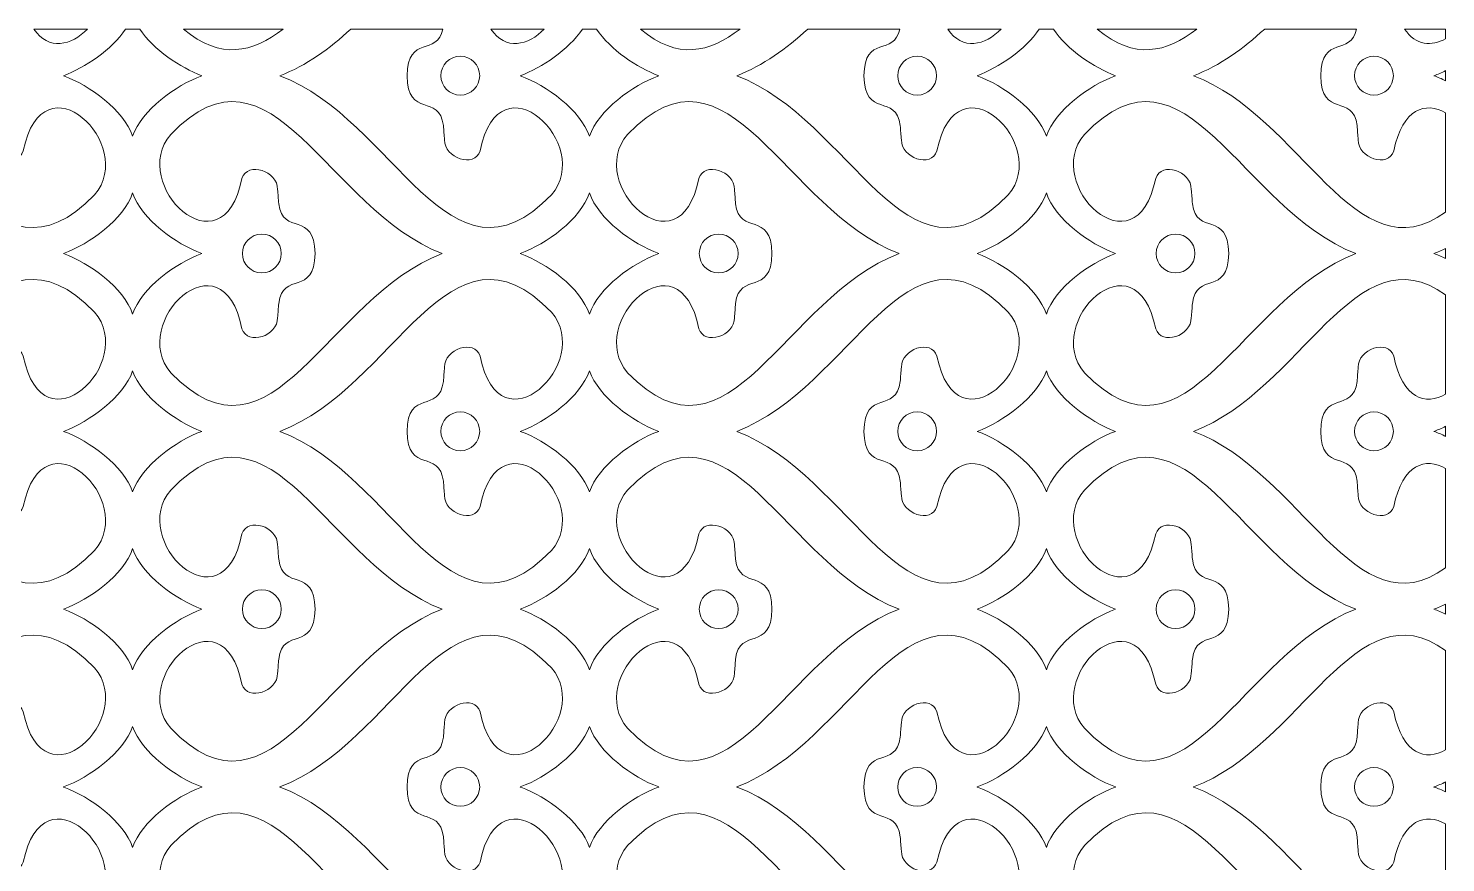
# Model space of a CAD drawing. Header units: millimetres. Extents: x -1200 to 1200, y -590 to 590.
# Drawn here: x 96 to 1200, y -59 to 590 of the extents above; entities that cross this region are included whole.
import ezdxf

# ---------------------------------------------------------------- set-up
doc = ezdxf.new("R2010")
doc.units = ezdxf.units.MM
doc.header["$MEASUREMENT"] = 0
doc.layers.add('Layer 1', color=7, linetype='Continuous')

msp = doc.modelspace()

# ---------------------------------------------------------------- linework, layer by layer
at = {"layer": 'Layer 1', "color": 250, "lineweight": 9}
for points, knots in [([(-63.3672, 553.6268), (-42.7265, 561.4145), (-24.6138, 574.8698), (-7.9879, 589.9734), (-7.9879, 589.9734), (63.5543, 589.9734), (63.5543, 589.9734), (59.1636, 568.3625), (36.0084, 586.0766), (35.719, 553.6268), (36.0188, 520.0309), (60.8516, 540.2421), (63.9539, 514.8335), (64.2457, 511.1199), (64.5457, 507.3991), (64.8457, 503.6928), (64.7195, 489.5335), (88.1393, 481.5634), (92.5753, 495.1291), (107.7623, 570.8047), (181.4396, 499.7693), (148.0424, 460.8963), (68.5635, 378.3729), (26.5389, 519.7124), (-63.3672, 553.6268)], [0, 0, 0, 0, 0.125, 0.125, 0.125, 0.25, 0.25, 0.25, 0.375, 0.375, 0.375, 0.5, 0.5, 0.5, 0.625, 0.625, 0.625, 0.75, 0.75, 0.75, 0.875, 0.875, 0.875, 1, 1, 1, 1]), ([(142.5094, 589.9734), (130.0922, 577.152), (112.2789, 572.8917), (100.9004, 589.9734), (100.9004, 589.9734), (142.5094, 589.9734), (142.5094, 589.9734)], [0, 0, 0, 0, 0.5, 0.5, 0.5, 1, 1, 1, 1]), ([(177.706, 506.4652), (170.6571, 527.0093), (144.2063, 546.0983), (123.8334, 553.6412), (140.5629, 559.8233), (161.3881, 573.7916), (172.2057, 589.9734), (172.2057, 589.9734), (183.2062, 589.9734), (183.2062, 589.9734), (194.0237, 573.7916), (214.8492, 559.8233), (231.5787, 553.6412), (211.2058, 546.0983), (184.7469, 527.0093), (177.706, 506.4652)], [0, 0, 0, 0, 0.2, 0.2, 0.2, 0.4, 0.4, 0.4, 0.6, 0.6, 0.6, 0.8, 0.8, 0.8, 1, 1, 1, 1]), ([(418.779, 415.2334), (328.8728, 381.319), (286.8403, 239.9721), (207.3694, 322.4812), (173.9722, 361.3686), (247.6495, 432.4113), (262.8287, 356.7357), (267.2726, 343.17), (290.6926, 351.1255), (290.566, 365.2993), (290.8661, 369.0056), (291.1582, 372.712), (291.4582, 376.4183), (294.5602, 401.8341), (319.393, 381.6303), (319.6928, 415.2334), (319.393, 448.8363), (294.5602, 428.6253), (291.4582, 454.0411), (291.1582, 457.7474), (290.8661, 461.461), (290.566, 465.1745), (290.6926, 479.3338), (267.2726, 487.2966), (262.8287, 473.7309), (247.6495, 398.0627), (173.9722, 469.098), (207.3694, 507.9854), (286.8403, 590.4945), (328.8728, 449.1549), (418.779, 415.2334)], [0, 0, 0, 0, 0.1, 0.1, 0.1, 0.2, 0.2, 0.2, 0.3, 0.3, 0.3, 0.4, 0.4, 0.4, 0.5, 0.5, 0.5, 0.6, 0.6, 0.6, 0.7, 0.7, 0.7, 0.8, 0.8, 0.8, 0.9, 0.9, 0.9, 1, 1, 1, 1]), ([(217.3183, 589.9734), (246.5538, 565.4763), (270.8478, 571.6462), (294.9668, 589.9734), (294.9668, 589.9734), (217.3183, 589.9734), (217.3183, 589.9734)], [0, 0, 0, 0, 0.5, 0.5, 0.5, 1, 1, 1, 1]), ([(292.3105, 553.6268), (312.9512, 561.4145), (331.0639, 574.8698), (347.6898, 589.9734), (347.6898, 589.9734), (419.2319, 589.9734), (419.2319, 589.9734), (414.8414, 568.3625), (391.6863, 586.0766), (391.3967, 553.6268), (391.6967, 520.0309), (416.5294, 540.2421), (419.6315, 514.8335), (419.9236, 511.1199), (420.2236, 507.3991), (420.5234, 503.6928), (420.3971, 489.5335), (443.8169, 481.5634), (448.2531, 495.1291), (463.44, 570.8047), (537.1173, 499.7693), (503.7201, 460.8963), (424.2413, 378.3729), (382.2166, 519.7124), (292.3105, 553.6268)], [0, 0, 0, 0, 0.125, 0.125, 0.125, 0.25, 0.25, 0.25, 0.375, 0.375, 0.375, 0.5, 0.5, 0.5, 0.625, 0.625, 0.625, 0.75, 0.75, 0.75, 0.875, 0.875, 0.875, 1, 1, 1, 1]), ([(498.1871, 589.9734), (485.77, 577.152), (467.9567, 572.8917), (456.5782, 589.9734), (456.5782, 589.9734), (498.1871, 589.9734), (498.1871, 589.9734)], [0, 0, 0, 0, 0.5, 0.5, 0.5, 1, 1, 1, 1]), ([(533.3837, 506.4652), (526.3349, 527.0093), (499.8839, 546.0983), (479.511, 553.6412), (496.2405, 559.8233), (517.0659, 573.7916), (527.8835, 589.9734), (527.8835, 589.9734), (538.884, 589.9734), (538.884, 589.9734), (549.7016, 573.7916), (570.5268, 559.8233), (587.2563, 553.6412), (566.8834, 546.0983), (540.4247, 527.0093), (533.3837, 506.4652)], [0, 0, 0, 0, 0.2, 0.2, 0.2, 0.4, 0.4, 0.4, 0.6, 0.6, 0.6, 0.8, 0.8, 0.8, 1, 1, 1, 1]), ([(774.4569, 415.2334), (684.5508, 381.319), (642.5182, 239.9721), (563.0473, 322.4812), (529.6501, 361.3686), (603.3273, 432.4113), (618.5064, 356.7357), (622.9503, 343.17), (646.3702, 351.1255), (646.244, 365.2993), (646.544, 369.0056), (646.8359, 372.712), (647.1358, 376.4183), (650.238, 401.8341), (675.0707, 381.6303), (675.3707, 415.2334), (675.0707, 448.8363), (650.238, 428.6253), (647.1358, 454.0411), (646.8359, 457.7474), (646.544, 461.461), (646.244, 465.1745), (646.3702, 479.3338), (622.9503, 487.2966), (618.5064, 473.7309), (603.3273, 398.0627), (529.6501, 469.098), (563.0473, 507.9854), (642.5182, 590.4945), (684.5508, 449.1549), (774.4569, 415.2334)], [0, 0, 0, 0, 0.1, 0.1, 0.1, 0.2, 0.2, 0.2, 0.3, 0.3, 0.3, 0.4, 0.4, 0.4, 0.5, 0.5, 0.5, 0.6, 0.6, 0.6, 0.7, 0.7, 0.7, 0.8, 0.8, 0.8, 0.9, 0.9, 0.9, 1, 1, 1, 1]), ([(572.9962, 589.9734), (602.2317, 565.4763), (626.5257, 571.6462), (650.6447, 589.9734), (650.6447, 589.9734), (572.9962, 589.9734), (572.9962, 589.9734)], [0, 0, 0, 0, 0.5, 0.5, 0.5, 1, 1, 1, 1]), ([(647.9884, 553.6268), (668.6291, 561.4145), (686.7418, 574.8698), (703.3677, 589.9734), (703.3677, 589.9734), (774.9098, 589.9734), (774.9098, 589.9734), (770.5192, 568.3625), (747.364, 586.0766), (747.0746, 553.6268), (747.3744, 520.0309), (772.2072, 540.2421), (775.3094, 514.8335), (775.6013, 511.1199), (775.9014, 507.3991), (776.2013, 503.6928), (776.0751, 489.5335), (799.4948, 481.5634), (803.9308, 495.1291), (819.1179, 570.8047), (892.7952, 499.7693), (859.3981, 460.8963), (779.919, 378.3729), (737.8945, 519.7124), (647.9884, 553.6268)], [0, 0, 0, 0, 0.125, 0.125, 0.125, 0.25, 0.25, 0.25, 0.375, 0.375, 0.375, 0.5, 0.5, 0.5, 0.625, 0.625, 0.625, 0.75, 0.75, 0.75, 0.875, 0.875, 0.875, 1, 1, 1, 1]), ([(853.865, 589.9734), (841.4478, 577.152), (823.6345, 572.8917), (812.2559, 589.9734), (812.2559, 589.9734), (853.865, 589.9734), (853.865, 589.9734)], [0, 0, 0, 0, 0.5, 0.5, 0.5, 1, 1, 1, 1]), ([(889.0616, 506.4652), (882.0127, 527.0093), (855.5619, 546.0983), (835.1889, 553.6412), (851.9185, 559.8233), (872.7437, 573.7916), (883.5613, 589.9734), (883.5613, 589.9734), (894.5618, 589.9734), (894.5618, 589.9734), (905.3793, 573.7916), (926.2047, 559.8233), (942.9342, 553.6412), (922.5613, 546.0983), (896.1024, 527.0093), (889.0616, 506.4652)], [0, 0, 0, 0, 0.2, 0.2, 0.2, 0.4, 0.4, 0.4, 0.6, 0.6, 0.6, 0.8, 0.8, 0.8, 1, 1, 1, 1]), ([(1130.1348, 415.2334), (1040.2285, 381.319), (998.1962, 239.9721), (918.725, 322.4812), (885.328, 361.3686), (959.0052, 432.4113), (974.1841, 356.7357), (978.6282, 343.17), (1002.0481, 351.1255), (1001.9218, 365.2993), (1002.2216, 369.0056), (1002.5137, 372.712), (1002.8138, 376.4183), (1005.9158, 401.8341), (1030.7486, 381.6303), (1031.0485, 415.2334), (1030.7486, 448.8363), (1005.9158, 428.6253), (1002.8138, 454.0411), (1002.5137, 457.7474), (1002.2216, 461.461), (1001.9218, 465.1745), (1002.0481, 479.3338), (978.6282, 487.2966), (974.1841, 473.7309), (959.0052, 398.0627), (885.328, 469.098), (918.725, 507.9854), (998.1962, 590.4945), (1040.2285, 449.1549), (1130.1348, 415.2334)], [0, 0, 0, 0, 0.1, 0.1, 0.1, 0.2, 0.2, 0.2, 0.3, 0.3, 0.3, 0.4, 0.4, 0.4, 0.5, 0.5, 0.5, 0.6, 0.6, 0.6, 0.7, 0.7, 0.7, 0.8, 0.8, 0.8, 0.9, 0.9, 0.9, 1, 1, 1, 1]), ([(928.6739, 589.9734), (957.9095, 565.4763), (982.2036, 571.6462), (1006.3226, 589.9734), (1006.3226, 589.9734), (928.6739, 589.9734), (928.6739, 589.9734)], [0, 0, 0, 0, 0.5, 0.5, 0.5, 1, 1, 1, 1]), ([(1003.6661, 553.6268), (1024.3069, 561.4145), (1042.4195, 574.8698), (1059.0455, 589.9734), (1059.0455, 589.9734), (1130.5875, 589.9734), (1130.5875, 589.9734), (1126.1971, 568.3625), (1103.0419, 586.0766), (1102.7522, 553.6268), (1103.0523, 520.0309), (1127.8851, 540.2421), (1130.9871, 514.8335), (1131.2793, 511.1199), (1131.5792, 507.3991), (1131.8791, 503.6928), (1131.7528, 489.5335), (1155.1726, 481.5634), (1159.6088, 495.1291), (1166.3539, 528.74), (1184.6345, 533.398), (1199.95, 524.799), (1199.95, 524.799), (1199.95, 447.5128), (1199.95, 447.5128), (1129.9019, 396.4135), (1087.6956, 521.9292), (1003.6661, 553.6268)], [0, 0, 0, 0, 0.111111111, 0.111111111, 0.111111111, 0.222222222, 0.222222222, 0.222222222, 0.333333333, 0.333333333, 0.333333333, 0.444444444, 0.444444444, 0.444444444, 0.555555556, 0.555555556, 0.555555556, 0.666666667, 0.666666667, 0.666666667, 0.777777778, 0.777777778, 0.777777778, 0.888888889, 0.888888889, 0.888888889, 1, 1, 1, 1]), ([(1199.95, 582.4665), (1189.033, 576.3358), (1176.613, 576.9438), (1167.9338, 589.9734), (1167.9338, 589.9734), (1199.95, 589.9734), (1199.95, 589.9734), (1199.95, 589.9734), (1199.95, 582.4665), (1199.95, 582.4665)], [0, 0, 0, 0, 0.333333333, 0.333333333, 0.333333333, 0.666666667, 0.666666667, 0.666666667, 1, 1, 1, 1]), ([(447.8978, 553.6268), (447.8978, 561.9804), (441.1095, 568.7706), (432.782, 568.7706), (424.4544, 568.7706), (417.6582, 561.9804), (417.6582, 553.6268), (417.6582, 545.2875), (424.4544, 538.4902), (432.782, 538.4902), (441.1095, 538.4902), (447.8978, 545.2875), (447.8978, 553.6268)], [0, 0, 0, 0, 0.25, 0.25, 0.25, 0.5, 0.5, 0.5, 0.75, 0.75, 0.75, 1, 1, 1, 1]), ([(803.5758, 553.6268), (803.5758, 561.9804), (796.7873, 568.7706), (788.4597, 568.7706), (780.1323, 568.7706), (773.336, 561.9804), (773.336, 553.6268), (773.336, 545.2875), (780.1323, 538.4902), (788.4597, 538.4902), (796.7873, 538.4902), (803.5758, 545.2875), (803.5758, 553.6268)], [0, 0, 0, 0, 0.25, 0.25, 0.25, 0.5, 0.5, 0.5, 0.75, 0.75, 0.75, 1, 1, 1, 1]), ([(1159.2536, 553.6268), (1159.2536, 561.9804), (1152.4653, 568.7706), (1144.1375, 568.7706), (1135.81, 568.7706), (1129.0137, 561.9804), (1129.0137, 553.6268), (1129.0137, 545.2875), (1135.81, 538.4902), (1144.1375, 538.4902), (1152.4653, 538.4902), (1159.2536, 545.2875), (1159.2536, 553.6268)], [0, 0, 0, 0, 0.25, 0.25, 0.25, 0.5, 0.5, 0.5, 0.75, 0.75, 0.75, 1, 1, 1, 1]), ([(1199.95, 549.7049), (1196.8474, 551.2353), (1193.7944, 552.5578), (1190.8667, 553.6412), (1193.7944, 554.7232), (1196.8474, 556.0441), (1199.95, 557.5728), (1199.95, 557.5728), (1199.95, 549.7049), (1199.95, 549.7049)], [0, 0, 0, 0, 0.333333333, 0.333333333, 0.333333333, 0.666666667, 0.666666667, 0.666666667, 1, 1, 1, 1]), ([(177.706, 368.0718), (170.6571, 388.6159), (144.2063, 407.7049), (123.8334, 415.2334), (144.2063, 422.7691), (170.6571, 441.8436), (177.706, 462.3948), (184.7547, 441.8436), (211.2058, 422.7691), (231.5787, 415.2334), (211.2058, 407.7049), (184.7469, 388.6159), (177.706, 368.0718)], [0, 0, 0, 0, 0.25, 0.25, 0.25, 0.5, 0.5, 0.5, 0.75, 0.75, 0.75, 1, 1, 1, 1]), ([(533.3837, 368.0718), (526.3349, 388.6159), (499.8839, 407.7049), (479.511, 415.2334), (499.8839, 422.7691), (526.3349, 441.8436), (533.3837, 462.3948), (540.4326, 441.8436), (566.8834, 422.7691), (587.2563, 415.2334), (566.8834, 407.7049), (540.4247, 388.6159), (533.3837, 368.0718)], [0, 0, 0, 0, 0.25, 0.25, 0.25, 0.5, 0.5, 0.5, 0.75, 0.75, 0.75, 1, 1, 1, 1]), ([(889.0616, 368.0718), (882.0127, 388.6159), (855.5619, 407.7049), (835.1889, 415.2334), (855.5619, 422.7691), (882.0127, 441.8436), (889.0616, 462.3948), (896.1103, 441.8436), (922.5613, 422.7691), (942.9342, 415.2334), (922.5613, 407.7049), (896.1024, 388.6159), (889.0616, 368.0718)], [0, 0, 0, 0, 0.25, 0.25, 0.25, 0.5, 0.5, 0.5, 0.75, 0.75, 0.75, 1, 1, 1, 1]), ([(-63.3672, 276.8326), (26.5389, 242.9184), (68.5635, 101.5715), (148.0424, 184.0806), (181.4396, 222.968), (107.7623, 294.0105), (92.5753, 218.3351), (88.1393, 204.7694), (64.7195, 212.7321), (64.8457, 226.8987), (64.5457, 230.605), (64.2457, 234.3186), (63.9539, 238.0249), (60.8516, 263.4407), (36.0188, 243.2297), (35.719, 276.8326), (36.0188, 310.4284), (60.8516, 290.2319), (63.9539, 315.6477), (64.2457, 319.354), (64.5457, 323.0603), (64.8457, 326.7667), (64.7195, 340.9404), (88.1393, 348.896), (92.5753, 335.3303), (107.7623, 259.6547), (181.4396, 330.6974), (148.0424, 369.5775), (68.5635, 452.0939), (26.5389, 310.7469), (-63.3672, 276.8326)], [0, 0, 0, 0, 0.1, 0.1, 0.1, 0.2, 0.2, 0.2, 0.3, 0.3, 0.3, 0.4, 0.4, 0.4, 0.5, 0.5, 0.5, 0.6, 0.6, 0.6, 0.7, 0.7, 0.7, 0.8, 0.8, 0.8, 0.9, 0.9, 0.9, 1, 1, 1, 1]), ([(292.3105, 276.8326), (382.2166, 242.9184), (424.2413, 101.5715), (503.7201, 184.0806), (537.1173, 222.968), (463.44, 294.0105), (448.2531, 218.3351), (443.8169, 204.7694), (420.3971, 212.7321), (420.5234, 226.8987), (420.2236, 230.605), (419.9236, 234.3186), (419.6315, 238.0249), (416.5294, 263.4407), (391.6967, 243.2297), (391.3967, 276.8326), (391.6967, 310.4284), (416.5294, 290.2319), (419.6315, 315.6477), (419.9236, 319.354), (420.2236, 323.0603), (420.5234, 326.7667), (420.3971, 340.9404), (443.8169, 348.896), (448.2531, 335.3303), (463.44, 259.6547), (537.1173, 330.6974), (503.7201, 369.5775), (424.2413, 452.0939), (382.2166, 310.7469), (292.3105, 276.8326)], [0, 0, 0, 0, 0.1, 0.1, 0.1, 0.2, 0.2, 0.2, 0.3, 0.3, 0.3, 0.4, 0.4, 0.4, 0.5, 0.5, 0.5, 0.6, 0.6, 0.6, 0.7, 0.7, 0.7, 0.8, 0.8, 0.8, 0.9, 0.9, 0.9, 1, 1, 1, 1]), ([(647.9884, 276.8326), (737.8945, 242.9184), (779.919, 101.5715), (859.3981, 184.0806), (892.7952, 222.968), (819.1179, 294.0105), (803.9308, 218.3351), (799.4948, 204.7694), (776.0751, 212.7321), (776.2013, 226.8987), (775.9014, 230.605), (775.6013, 234.3186), (775.3094, 238.0249), (772.2072, 263.4407), (747.3744, 243.2297), (747.0746, 276.8326), (747.3744, 310.4284), (772.2072, 290.2319), (775.3094, 315.6477), (775.6013, 319.354), (775.9014, 323.0603), (776.2013, 326.7667), (776.0751, 340.9404), (799.4948, 348.896), (803.9308, 335.3303), (819.1179, 259.6547), (892.7952, 330.6974), (859.3981, 369.5775), (779.919, 452.0939), (737.8945, 310.7469), (647.9884, 276.8326)], [0, 0, 0, 0, 0.1, 0.1, 0.1, 0.2, 0.2, 0.2, 0.3, 0.3, 0.3, 0.4, 0.4, 0.4, 0.5, 0.5, 0.5, 0.6, 0.6, 0.6, 0.7, 0.7, 0.7, 0.8, 0.8, 0.8, 0.9, 0.9, 0.9, 1, 1, 1, 1]), ([(263.1917, 415.2334), (263.1917, 406.8941), (269.9801, 400.0968), (278.3076, 400.0968), (286.6352, 400.0968), (293.4234, 406.8941), (293.4234, 415.2334), (293.4234, 423.5726), (286.6352, 430.3772), (278.3076, 430.3772), (269.9801, 430.3772), (263.1917, 423.5726), (263.1917, 415.2334)], [0, 0, 0, 0, 0.25, 0.25, 0.25, 0.5, 0.5, 0.5, 0.75, 0.75, 0.75, 1, 1, 1, 1]), ([(618.8696, 415.2334), (618.8696, 406.8941), (625.6578, 400.0968), (633.9854, 400.0968), (642.3129, 400.0968), (649.1014, 406.8941), (649.1014, 415.2334), (649.1014, 423.5726), (642.3129, 430.3772), (633.9854, 430.3772), (625.6578, 430.3772), (618.8696, 423.5726), (618.8696, 415.2334)], [0, 0, 0, 0, 0.25, 0.25, 0.25, 0.5, 0.5, 0.5, 0.75, 0.75, 0.75, 1, 1, 1, 1]), ([(974.5473, 415.2334), (974.5473, 406.8941), (981.3357, 400.0968), (989.6633, 400.0968), (997.9909, 400.0968), (1004.7871, 406.8941), (1004.7871, 415.2334), (1004.7871, 423.5726), (997.9909, 430.3772), (989.6633, 430.3772), (981.3357, 430.3772), (974.5473, 423.5726), (974.5473, 415.2334)], [0, 0, 0, 0, 0.25, 0.25, 0.25, 0.5, 0.5, 0.5, 0.75, 0.75, 0.75, 1, 1, 1, 1]), ([(1003.6661, 276.8326), (1087.6956, 245.1352), (1129.9019, 119.613), (1199.95, 170.6998), (1199.95, 170.6998), (1199.95, 248.0007), (1199.95, 248.0007), (1184.6345, 256.6025), (1166.3539, 251.9459), (1159.6088, 218.3351), (1155.1726, 204.7694), (1131.7528, 212.7321), (1131.8791, 226.8987), (1131.5792, 230.605), (1131.2793, 234.3186), (1130.9871, 238.0249), (1127.8851, 263.4407), (1103.0523, 243.2297), (1102.7522, 276.8326), (1103.0523, 310.4284), (1127.8851, 290.2319), (1130.9871, 315.6477), (1131.2793, 319.354), (1131.5792, 323.0603), (1131.8791, 326.7667), (1131.7528, 340.9404), (1155.1726, 348.896), (1159.6088, 335.3303), (1166.3539, 301.7194), (1184.6345, 297.0628), (1199.95, 305.664), (1199.95, 305.664), (1199.95, 382.9597), (1199.95, 382.9597), (1129.9019, 434.0525), (1087.6956, 308.5301), (1003.6661, 276.8326)], [0, 0, 0, 0, 0.083333333, 0.083333333, 0.083333333, 0.166666667, 0.166666667, 0.166666667, 0.25, 0.25, 0.25, 0.333333333, 0.333333333, 0.333333333, 0.416666667, 0.416666667, 0.416666667, 0.5, 0.5, 0.5, 0.583333333, 0.583333333, 0.583333333, 0.666666667, 0.666666667, 0.666666667, 0.75, 0.75, 0.75, 0.833333333, 0.833333333, 0.833333333, 0.916666667, 0.916666667, 0.916666667, 1, 1, 1, 1]), ([(1199.95, 411.3011), (1196.8474, 412.8302), (1193.7944, 414.1514), (1190.8667, 415.2334), (1193.7944, 416.3154), (1196.8474, 417.6366), (1199.95, 419.1656), (1199.95, 419.1656), (1199.95, 411.3011), (1199.95, 411.3011)], [0, 0, 0, 0, 0.333333333, 0.333333333, 0.333333333, 0.666666667, 0.666666667, 0.666666667, 1, 1, 1, 1]), ([(177.706, 229.664), (170.6571, 250.2152), (144.2063, 269.3041), (123.8334, 276.8326), (144.2063, 284.3611), (170.6571, 303.4501), (177.706, 323.9941), (184.7547, 303.4501), (211.2058, 284.3611), (231.5787, 276.8326), (211.2058, 269.3041), (184.7469, 250.2152), (177.706, 229.664)], [0, 0, 0, 0, 0.25, 0.25, 0.25, 0.5, 0.5, 0.5, 0.75, 0.75, 0.75, 1, 1, 1, 1]), ([(533.3837, 229.664), (526.3349, 250.2152), (499.8839, 269.3041), (479.511, 276.8326), (499.8839, 284.3611), (526.3349, 303.4501), (533.3837, 323.9941), (540.4326, 303.4501), (566.8834, 284.3611), (587.2563, 276.8326), (566.8834, 269.3041), (540.4247, 250.2152), (533.3837, 229.664)], [0, 0, 0, 0, 0.25, 0.25, 0.25, 0.5, 0.5, 0.5, 0.75, 0.75, 0.75, 1, 1, 1, 1]), ([(889.0616, 229.664), (882.0127, 250.2152), (855.5619, 269.3041), (835.1889, 276.8326), (855.5619, 284.3611), (882.0127, 303.4501), (889.0616, 323.9941), (896.1103, 303.4501), (922.5613, 284.3611), (942.9342, 276.8326), (922.5613, 269.3041), (896.1024, 250.2152), (889.0616, 229.664)], [0, 0, 0, 0, 0.25, 0.25, 0.25, 0.5, 0.5, 0.5, 0.75, 0.75, 0.75, 1, 1, 1, 1]), ([(418.779, 138.4392), (328.8728, 172.3535), (286.8403, 313.6931), (207.3694, 231.1697), (173.9722, 192.2966), (247.6495, 121.2613), (262.8287, 196.9369), (267.2726, 210.5026), (290.6926, 202.5397), (290.566, 188.3732), (290.8661, 184.6668), (291.1582, 180.9533), (291.4582, 177.2325), (294.5602, 151.8239), (319.393, 172.035), (319.6928, 138.4392), (319.393, 104.8362), (294.5602, 125.0401), (291.4582, 99.6241), (291.1582, 95.9179), (290.8661, 92.2116), (290.566, 88.498), (290.6926, 74.3315), (267.2726, 66.3614), (262.8287, 79.9343), (247.6495, 155.6027), (173.9722, 84.5672), (207.3694, 45.6871), (286.8403, -36.8293), (328.8728, 104.5249), (418.779, 138.4392)], [0, 0, 0, 0, 0.1, 0.1, 0.1, 0.2, 0.2, 0.2, 0.3, 0.3, 0.3, 0.4, 0.4, 0.4, 0.5, 0.5, 0.5, 0.6, 0.6, 0.6, 0.7, 0.7, 0.7, 0.8, 0.8, 0.8, 0.9, 0.9, 0.9, 1, 1, 1, 1]), ([(774.4569, 138.4392), (684.5508, 172.3535), (642.5182, 313.6931), (563.0473, 231.1697), (529.6501, 192.2966), (603.3273, 121.2613), (618.5064, 196.9369), (622.9503, 210.5026), (646.3702, 202.5397), (646.244, 188.3732), (646.544, 184.6668), (646.8359, 180.9533), (647.1358, 177.2325), (650.238, 151.8239), (675.0707, 172.035), (675.3707, 138.4392), (675.0707, 104.8362), (650.238, 125.0401), (647.1358, 99.6241), (646.8359, 95.9179), (646.544, 92.2116), (646.244, 88.498), (646.3702, 74.3315), (622.9503, 66.3614), (618.5064, 79.9343), (603.3273, 155.6027), (529.6501, 84.5672), (563.0473, 45.6871), (642.5182, -36.8293), (684.5508, 104.5249), (774.4569, 138.4392)], [0, 0, 0, 0, 0.1, 0.1, 0.1, 0.2, 0.2, 0.2, 0.3, 0.3, 0.3, 0.4, 0.4, 0.4, 0.5, 0.5, 0.5, 0.6, 0.6, 0.6, 0.7, 0.7, 0.7, 0.8, 0.8, 0.8, 0.9, 0.9, 0.9, 1, 1, 1, 1]), ([(1130.1348, 138.4392), (1040.2285, 172.3535), (998.1962, 313.6931), (918.725, 231.1697), (885.328, 192.2966), (959.0052, 121.2613), (974.1841, 196.9369), (978.6282, 210.5026), (1002.0481, 202.5397), (1001.9218, 188.3732), (1002.2216, 184.6668), (1002.5137, 180.9533), (1002.8138, 177.2325), (1005.9158, 151.8239), (1030.7486, 172.035), (1031.0485, 138.4392), (1030.7486, 104.8362), (1005.9158, 125.0401), (1002.8138, 99.6241), (1002.5137, 95.9179), (1002.2216, 92.2116), (1001.9218, 88.498), (1002.0481, 74.3315), (978.6282, 66.3614), (974.1841, 79.9343), (959.0052, 155.6027), (885.328, 84.5672), (918.725, 45.6871), (998.1962, -36.8293), (1040.2285, 104.5249), (1130.1348, 138.4392)], [0, 0, 0, 0, 0.1, 0.1, 0.1, 0.2, 0.2, 0.2, 0.3, 0.3, 0.3, 0.4, 0.4, 0.4, 0.5, 0.5, 0.5, 0.6, 0.6, 0.6, 0.7, 0.7, 0.7, 0.8, 0.8, 0.8, 0.9, 0.9, 0.9, 1, 1, 1, 1]), ([(447.8978, 276.8326), (447.8978, 268.4934), (441.1095, 261.6889), (432.782, 261.6889), (424.4544, 261.6889), (417.6582, 268.4934), (417.6582, 276.8326), (417.6582, 285.1718), (424.4544, 291.9692), (432.782, 291.9692), (441.1095, 291.9692), (447.8978, 285.1718), (447.8978, 276.8326)], [0, 0, 0, 0, 0.25, 0.25, 0.25, 0.5, 0.5, 0.5, 0.75, 0.75, 0.75, 1, 1, 1, 1]), ([(803.5758, 276.8326), (803.5758, 268.4934), (796.7873, 261.6889), (788.4597, 261.6889), (780.1323, 261.6889), (773.336, 268.4934), (773.336, 276.8326), (773.336, 285.1718), (780.1323, 291.9692), (788.4597, 291.9692), (796.7873, 291.9692), (803.5758, 285.1718), (803.5758, 276.8326)], [0, 0, 0, 0, 0.25, 0.25, 0.25, 0.5, 0.5, 0.5, 0.75, 0.75, 0.75, 1, 1, 1, 1]), ([(1159.2536, 276.8326), (1159.2536, 268.4934), (1152.4653, 261.6889), (1144.1375, 261.6889), (1135.81, 261.6889), (1129.0137, 268.4934), (1129.0137, 276.8326), (1129.0137, 285.1718), (1135.81, 291.9692), (1144.1375, 291.9692), (1152.4653, 291.9692), (1159.2536, 285.1718), (1159.2536, 276.8326)], [0, 0, 0, 0, 0.25, 0.25, 0.25, 0.5, 0.5, 0.5, 0.75, 0.75, 0.75, 1, 1, 1, 1]), ([(1199.95, 272.9004), (1196.8474, 274.4294), (1193.7944, 275.7506), (1190.8667, 276.8326), (1193.7944, 277.9146), (1196.8474, 279.2358), (1199.95, 280.7648), (1199.95, 280.7648), (1199.95, 272.9004), (1199.95, 272.9004)], [0, 0, 0, 0, 0.333333333, 0.333333333, 0.333333333, 0.666666667, 0.666666667, 0.666666667, 1, 1, 1, 1]), ([(177.706, 91.2705), (170.6571, 111.8145), (144.2063, 130.8891), (123.8334, 138.4392), (144.2063, 145.9677), (170.6571, 165.0494), (177.706, 185.6007), (184.7547, 165.0494), (211.2058, 145.9677), (231.5787, 138.4392), (211.2058, 130.8891), (184.7469, 111.8145), (177.706, 91.2705)], [0, 0, 0, 0, 0.25, 0.25, 0.25, 0.5, 0.5, 0.5, 0.75, 0.75, 0.75, 1, 1, 1, 1]), ([(533.3837, 91.2705), (526.3349, 111.8145), (499.8839, 130.8891), (479.511, 138.4392), (499.8839, 145.9677), (526.3349, 165.0494), (533.3837, 185.6007), (540.4326, 165.0494), (566.8834, 145.9677), (587.2563, 138.4392), (566.8834, 130.8891), (540.4247, 111.8145), (533.3837, 91.2705)], [0, 0, 0, 0, 0.25, 0.25, 0.25, 0.5, 0.5, 0.5, 0.75, 0.75, 0.75, 1, 1, 1, 1]), ([(889.0616, 91.2705), (882.0127, 111.8145), (855.5619, 130.8891), (835.1889, 138.4392), (855.5619, 145.9677), (882.0127, 165.0494), (889.0616, 185.6007), (896.1103, 165.0494), (922.5613, 145.9677), (942.9342, 138.4392), (922.5613, 130.8891), (896.1024, 111.8145), (889.0616, 91.2705)], [0, 0, 0, 0, 0.25, 0.25, 0.25, 0.5, 0.5, 0.5, 0.75, 0.75, 0.75, 1, 1, 1, 1]), ([(-63.3672, 0.0314), (26.5389, 33.9528), (68.5635, 175.2853), (148.0424, 92.7762), (181.4396, 53.9032), (107.7623, -17.1393), (92.5753, 58.5361), (88.1393, 72.1018), (64.7195, 64.1391), (64.8457, 49.9725), (64.5457, 46.259), (64.2457, 42.5526), (63.9539, 38.8391), (60.8516, 13.4305), (36.0188, 33.6343), (35.719, 0.0314), (35.719, 0.0168), (35.719, -0.0121), (35.719, -0.0266), (36.082, -33.4342), (60.8594, -13.3244), (63.9539, -38.7041), (64.2457, -42.4176), (64.5457, -46.124), (64.8457, -49.8303), (64.7195, -64.004), (88.1393, -71.9596), (92.5753, -58.3939), (107.7623, 17.2816), (181.4396, -53.7682), (148.0424, -92.6411), (68.6662, -175.0489), (26.6415, -34.1581), (-63.0436, -0.0266), (-63.0436, -0.0266), (-63.2173, -0.0266), (-63.2173, -0.0266), (-63.2725, -0.0121), (-63.3199, 0.0168), (-63.3672, 0.0314)], [0, 0, 0, 0, 0.076923077, 0.076923077, 0.076923077, 0.153846154, 0.153846154, 0.153846154, 0.230769231, 0.230769231, 0.230769231, 0.307692308, 0.307692308, 0.307692308, 0.384615385, 0.384615385, 0.384615385, 0.461538462, 0.461538462, 0.461538462, 0.538461538, 0.538461538, 0.538461538, 0.615384615, 0.615384615, 0.615384615, 0.692307692, 0.692307692, 0.692307692, 0.769230769, 0.769230769, 0.769230769, 0.846153846, 0.846153846, 0.846153846, 0.923076923, 0.923076923, 0.923076923, 1, 1, 1, 1]), ([(292.3105, 0.0314), (382.2166, 33.9528), (424.2413, 175.2853), (503.7201, 92.7762), (537.1173, 53.9032), (463.44, -17.1393), (448.2531, 58.5361), (443.8169, 72.1018), (420.3971, 64.1391), (420.5234, 49.9725), (420.2236, 46.259), (419.9236, 42.5526), (419.6315, 38.8391), (416.5294, 13.4305), (391.6967, 33.6343), (391.3967, 0.0314), (391.3967, 0.0168), (391.3967, -0.0121), (391.3967, -0.0266), (391.7599, -33.4342), (416.5373, -13.3244), (419.6315, -38.7041), (419.9236, -42.4176), (420.2236, -46.124), (420.5234, -49.8303), (420.3971, -64.004), (443.8169, -71.9596), (448.2531, -58.3939), (463.44, 17.2816), (537.1173, -53.7682), (503.7201, -92.6411), (424.3439, -175.0489), (382.3193, -34.1581), (292.6342, -0.0266), (292.6342, -0.0266), (292.4606, -0.0266), (292.4606, -0.0266), (292.4053, -0.0121), (292.358, 0.0168), (292.3105, 0.0314)], [0, 0, 0, 0, 0.076923077, 0.076923077, 0.076923077, 0.153846154, 0.153846154, 0.153846154, 0.230769231, 0.230769231, 0.230769231, 0.307692308, 0.307692308, 0.307692308, 0.384615385, 0.384615385, 0.384615385, 0.461538462, 0.461538462, 0.461538462, 0.538461538, 0.538461538, 0.538461538, 0.615384615, 0.615384615, 0.615384615, 0.692307692, 0.692307692, 0.692307692, 0.769230769, 0.769230769, 0.769230769, 0.846153846, 0.846153846, 0.846153846, 0.923076923, 0.923076923, 0.923076923, 1, 1, 1, 1]), ([(647.9884, 0.0314), (737.8945, 33.9528), (779.919, 175.2853), (859.3981, 92.7762), (892.7952, 53.9032), (819.1179, -17.1393), (803.9308, 58.5361), (799.4948, 72.1018), (776.0751, 64.1391), (776.2013, 49.9725), (775.9014, 46.259), (775.6013, 42.5526), (775.3094, 38.8391), (772.2072, 13.4305), (747.3744, 33.6343), (747.0746, 0.0314), (747.0746, 0.0168), (747.0746, -0.0121), (747.0746, -0.0266), (747.4376, -33.4342), (772.2152, -13.3244), (775.3094, -38.7041), (775.6013, -42.4176), (775.9014, -46.124), (776.2013, -49.8303), (776.0751, -64.004), (799.4948, -71.9596), (803.9308, -58.3939), (819.1179, 17.2816), (892.7952, -53.7682), (859.3981, -92.6411), (780.0217, -175.0489), (737.9971, -34.1581), (648.3121, -0.0266), (648.3121, -0.0266), (648.1383, -0.0266), (648.1383, -0.0266), (648.0831, -0.0121), (648.0357, 0.0168), (647.9884, 0.0314)], [0, 0, 0, 0, 0.076923077, 0.076923077, 0.076923077, 0.153846154, 0.153846154, 0.153846154, 0.230769231, 0.230769231, 0.230769231, 0.307692308, 0.307692308, 0.307692308, 0.384615385, 0.384615385, 0.384615385, 0.461538462, 0.461538462, 0.461538462, 0.538461538, 0.538461538, 0.538461538, 0.615384615, 0.615384615, 0.615384615, 0.692307692, 0.692307692, 0.692307692, 0.769230769, 0.769230769, 0.769230769, 0.846153846, 0.846153846, 0.846153846, 0.923076923, 0.923076923, 0.923076923, 1, 1, 1, 1]), ([(1003.6661, 0.0314), (1087.6956, 31.7355), (1129.9019, 157.2456), (1199.95, 106.1572), (1199.95, 106.1572), (1199.95, 28.8693), (1199.95, 28.8693), (1184.6345, 20.2687), (1166.3539, 24.9253), (1159.6088, 58.5361), (1155.1726, 72.1018), (1131.7528, 64.1391), (1131.8791, 49.9725), (1131.5792, 46.259), (1131.2793, 42.5526), (1130.9871, 38.8391), (1127.8851, 13.4305), (1103.0523, 33.6343), (1102.7522, 0.0314), (1102.7522, 0.0168), (1102.7522, -0.0121), (1102.7522, -0.0266), (1103.1155, -33.4342), (1127.893, -13.3244), (1130.9871, -38.7041), (1131.2793, -42.4176), (1131.5792, -46.124), (1131.8791, -49.8303), (1131.7528, -64.004), (1155.1726, -71.9596), (1159.6088, -58.3939), (1166.3539, -24.783), (1184.6345, -20.1279), (1199.95, -28.73), (1199.95, -28.73), (1199.95, -106.0223), (1199.95, -106.0223), (1129.9978, -157.0411), (1087.8051, -31.9242), (1003.9897, -0.0266), (1003.9897, -0.0266), (1003.8162, -0.0266), (1003.8162, -0.0266), (1003.7608, -0.0121), (1003.7135, 0.0168), (1003.6661, 0.0314)], [0, 0, 0, 0, 0.066666667, 0.066666667, 0.066666667, 0.133333333, 0.133333333, 0.133333333, 0.2, 0.2, 0.2, 0.266666667, 0.266666667, 0.266666667, 0.333333333, 0.333333333, 0.333333333, 0.4, 0.4, 0.4, 0.466666667, 0.466666667, 0.466666667, 0.533333333, 0.533333333, 0.533333333, 0.6, 0.6, 0.6, 0.666666667, 0.666666667, 0.666666667, 0.733333333, 0.733333333, 0.733333333, 0.8, 0.8, 0.8, 0.866666667, 0.866666667, 0.866666667, 0.933333333, 0.933333333, 0.933333333, 1, 1, 1, 1]), ([(263.1917, 138.4392), (263.1917, 146.7784), (269.9801, 153.5758), (278.3076, 153.5758), (286.6352, 153.5758), (293.4234, 146.7784), (293.4234, 138.4392), (293.4234, 130.0928), (286.6352, 123.2954), (278.3076, 123.2954), (269.9801, 123.2954), (263.1917, 130.0928), (263.1917, 138.4392)], [0, 0, 0, 0, 0.25, 0.25, 0.25, 0.5, 0.5, 0.5, 0.75, 0.75, 0.75, 1, 1, 1, 1]), ([(618.8696, 138.4392), (618.8696, 146.7784), (625.6578, 153.5758), (633.9854, 153.5758), (642.3129, 153.5758), (649.1014, 146.7784), (649.1014, 138.4392), (649.1014, 130.0928), (642.3129, 123.2954), (633.9854, 123.2954), (625.6578, 123.2954), (618.8696, 130.0928), (618.8696, 138.4392)], [0, 0, 0, 0, 0.25, 0.25, 0.25, 0.5, 0.5, 0.5, 0.75, 0.75, 0.75, 1, 1, 1, 1]), ([(974.5473, 138.4392), (974.5473, 146.7784), (981.3357, 153.5758), (989.6633, 153.5758), (997.9909, 153.5758), (1004.7871, 146.7784), (1004.7871, 138.4392), (1004.7871, 130.0928), (997.9909, 123.2954), (989.6633, 123.2954), (981.3357, 123.2954), (974.5473, 130.0928), (974.5473, 138.4392)], [0, 0, 0, 0, 0.25, 0.25, 0.25, 0.5, 0.5, 0.5, 0.75, 0.75, 0.75, 1, 1, 1, 1]), ([(1199.95, 134.5002), (1196.8474, 136.031), (1193.7944, 137.3544), (1190.8667, 138.4392), (1193.7944, 139.5212), (1196.8474, 140.8424), (1199.95, 142.3714), (1199.95, 142.3714), (1199.95, 134.5002), (1199.95, 134.5002)], [0, 0, 0, 0, 0.333333333, 0.333333333, 0.333333333, 0.666666667, 0.666666667, 0.666666667, 1, 1, 1, 1]), ([(123.999, -0.0266), (123.9438, -0.0121), (123.8885, 0.0168), (123.8334, 0.0314), (144.2063, 7.5671), (170.6571, 26.6416), (177.706, 47.2), (184.7547, 26.6416), (211.2058, 7.5671), (231.5787, 0.0314), (231.5233, 0.0168), (231.4681, -0.0121), (231.4127, -0.0266), (231.4127, -0.0266), (231.2311, -0.0266), (231.2311, -0.0266), (210.9056, -7.6564), (184.7074, -26.6368), (177.706, -47.0577), (170.6965, -26.6368), (144.506, -7.6564), (124.1805, -0.0266), (124.1805, -0.0266), (123.999, -0.0266), (123.999, -0.0266)], [0, 0, 0, 0, 0.125, 0.125, 0.125, 0.25, 0.25, 0.25, 0.375, 0.375, 0.375, 0.5, 0.5, 0.5, 0.625, 0.625, 0.625, 0.75, 0.75, 0.75, 0.875, 0.875, 0.875, 1, 1, 1, 1]), ([(479.6769, -0.0266), (479.6216, -0.0121), (479.5663, 0.0168), (479.511, 0.0314), (499.8839, 7.5671), (526.3349, 26.6416), (533.3837, 47.2), (540.4326, 26.6416), (566.8834, 7.5671), (587.2563, 0.0314), (587.2011, 0.0168), (587.1458, -0.0121), (587.0907, -0.0266), (587.0907, -0.0266), (586.9091, -0.0266), (586.9091, -0.0266), (566.5834, -7.6564), (540.3852, -26.6368), (533.3837, -47.0577), (526.3743, -26.6368), (500.1839, -7.6564), (479.8583, -0.0266), (479.8583, -0.0266), (479.6769, -0.0266), (479.6769, -0.0266)], [0, 0, 0, 0, 0.125, 0.125, 0.125, 0.25, 0.25, 0.25, 0.375, 0.375, 0.375, 0.5, 0.5, 0.5, 0.625, 0.625, 0.625, 0.75, 0.75, 0.75, 0.875, 0.875, 0.875, 1, 1, 1, 1]), ([(835.3547, -0.0266), (835.2994, -0.0121), (835.2441, 0.0168), (835.1889, 0.0314), (855.5619, 7.5671), (882.0127, 26.6416), (889.0616, 47.2), (896.1103, 26.6416), (922.5613, 7.5671), (942.9342, 0.0314), (942.8788, 0.0168), (942.8237, -0.0121), (942.7683, -0.0266), (942.7683, -0.0266), (942.5869, -0.0266), (942.5869, -0.0266), (922.2613, -7.6564), (896.0631, -26.6368), (889.0616, -47.0577), (882.0522, -26.6368), (855.8618, -7.6564), (835.5363, -0.0266), (835.5363, -0.0266), (835.3547, -0.0266), (835.3547, -0.0266)], [0, 0, 0, 0, 0.125, 0.125, 0.125, 0.25, 0.25, 0.25, 0.375, 0.375, 0.375, 0.5, 0.5, 0.5, 0.625, 0.625, 0.625, 0.75, 0.75, 0.75, 0.875, 0.875, 0.875, 1, 1, 1, 1]), ([(418.779, -138.297), (328.8728, -172.2113), (286.8403, -313.5582), (207.3694, -231.0491), (173.9722, -192.169), (247.6495, -121.119), (262.8287, -196.7946), (267.2726, -210.3603), (290.6926, -202.4048), (290.566, -188.2309), (290.8661, -184.5246), (291.1582, -180.8184), (291.4582, -177.1048), (294.5602, -151.6889), (319.393, -171.9), (319.6928, -138.297), (319.393, -104.7011), (294.5602, -124.8978), (291.4582, -99.4892), (291.1582, -95.7757), (290.8661, -92.0693), (290.566, -88.363), (290.6926, -74.1893), (267.2726, -66.2336), (262.8287, -79.7993), (247.6495, -155.4749), (173.9722, -84.4323), (207.3694, -45.552), (286.8403, 36.9569), (328.8728, -104.3827), (418.779, -138.297)], [0, 0, 0, 0, 0.1, 0.1, 0.1, 0.2, 0.2, 0.2, 0.3, 0.3, 0.3, 0.4, 0.4, 0.4, 0.5, 0.5, 0.5, 0.6, 0.6, 0.6, 0.7, 0.7, 0.7, 0.8, 0.8, 0.8, 0.9, 0.9, 0.9, 1, 1, 1, 1]), ([(774.4569, -138.297), (684.5508, -172.2113), (642.5182, -313.5582), (563.0473, -231.0491), (529.6501, -192.169), (603.3273, -121.119), (618.5064, -196.7946), (622.9503, -210.3603), (646.3702, -202.4048), (646.244, -188.2309), (646.544, -184.5246), (646.8359, -180.8184), (647.1358, -177.1048), (650.238, -151.6889), (675.0707, -171.9), (675.3707, -138.297), (675.0707, -104.7011), (650.238, -124.8978), (647.1358, -99.4892), (646.8359, -95.7757), (646.544, -92.0693), (646.244, -88.363), (646.3702, -74.1893), (622.9503, -66.2336), (618.5064, -79.7993), (603.3273, -155.4749), (529.6501, -84.4323), (563.0473, -45.552), (642.5182, 36.9569), (684.5508, -104.3827), (774.4569, -138.297)], [0, 0, 0, 0, 0.1, 0.1, 0.1, 0.2, 0.2, 0.2, 0.3, 0.3, 0.3, 0.4, 0.4, 0.4, 0.5, 0.5, 0.5, 0.6, 0.6, 0.6, 0.7, 0.7, 0.7, 0.8, 0.8, 0.8, 0.9, 0.9, 0.9, 1, 1, 1, 1]), ([(1130.1348, -138.297), (1040.2285, -172.2113), (998.1962, -313.5582), (918.725, -231.0491), (885.328, -192.169), (959.0052, -121.119), (974.1841, -196.7946), (978.6282, -210.3603), (1002.0481, -202.4048), (1001.9218, -188.2309), (1002.2216, -184.5246), (1002.5137, -180.8184), (1002.8138, -177.1048), (1005.9158, -151.6889), (1030.7486, -171.9), (1031.0485, -138.297), (1030.7486, -104.7011), (1005.9158, -124.8978), (1002.8138, -99.4892), (1002.5137, -95.7757), (1002.2216, -92.0693), (1001.9218, -88.363), (1002.0481, -74.1893), (978.6282, -66.2336), (974.1841, -79.7993), (959.0052, -155.4749), (885.328, -84.4323), (918.725, -45.552), (998.1962, 36.9569), (1040.2285, -104.3827), (1130.1348, -138.297)], [0, 0, 0, 0, 0.1, 0.1, 0.1, 0.2, 0.2, 0.2, 0.3, 0.3, 0.3, 0.4, 0.4, 0.4, 0.5, 0.5, 0.5, 0.6, 0.6, 0.6, 0.7, 0.7, 0.7, 0.8, 0.8, 0.8, 0.9, 0.9, 0.9, 1, 1, 1, 1]), ([(447.8978, 0.0314), (447.8978, 8.3633), (441.1095, 15.1751), (432.782, 15.1751), (424.4544, 15.1751), (417.6582, 8.3633), (417.6582, 0.0314), (417.6582, 0.0168), (417.6582, -0.0121), (417.6582, -0.0266), (417.6582, -0.0266), (417.666, -0.0266), (417.666, -0.0266), (417.7292, -8.3006), (424.4939, -15.0328), (432.782, -15.0328), (441.0622, -15.0328), (447.8268, -8.3006), (447.8978, -0.0266), (447.8978, -0.0121), (447.8978, 0.0168), (447.8978, 0.0314)], [0, 0, 0, 0, 0.142857143, 0.142857143, 0.142857143, 0.285714286, 0.285714286, 0.285714286, 0.428571429, 0.428571429, 0.428571429, 0.571428571, 0.571428571, 0.571428571, 0.714285714, 0.714285714, 0.714285714, 0.857142857, 0.857142857, 0.857142857, 1, 1, 1, 1]), ([(803.5758, 0.0314), (803.5758, 8.3633), (796.7873, 15.1751), (788.4597, 15.1751), (780.1323, 15.1751), (773.336, 8.3633), (773.336, 0.0314), (773.336, 0.0168), (773.336, -0.0121), (773.336, -0.0266), (773.336, -0.0266), (773.3439, -0.0266), (773.3439, -0.0266), (773.407, -8.3006), (780.1716, -15.0328), (788.4597, -15.0328), (796.74, -15.0328), (803.5046, -8.3006), (803.5758, -0.0266), (803.5758, -0.0121), (803.5758, 0.0168), (803.5758, 0.0314)], [0, 0, 0, 0, 0.142857143, 0.142857143, 0.142857143, 0.285714286, 0.285714286, 0.285714286, 0.428571429, 0.428571429, 0.428571429, 0.571428571, 0.571428571, 0.571428571, 0.714285714, 0.714285714, 0.714285714, 0.857142857, 0.857142857, 0.857142857, 1, 1, 1, 1]), ([(1159.2536, 0.0314), (1159.2536, 8.3633), (1152.4653, 15.1751), (1144.1375, 15.1751), (1135.81, 15.1751), (1129.0137, 8.3633), (1129.0137, 0.0314), (1129.0137, 0.0168), (1129.0137, -0.0121), (1129.0137, -0.0266), (1129.0849, -8.3006), (1135.8496, -15.0328), (1144.1375, -15.0328), (1152.4178, -15.0328), (1159.1826, -8.3006), (1159.2536, -0.0266), (1159.2536, -0.0121), (1159.2536, 0.0168), (1159.2536, 0.0314)], [0, 0, 0, 0, 0.166666667, 0.166666667, 0.166666667, 0.333333333, 0.333333333, 0.333333333, 0.5, 0.5, 0.5, 0.666666667, 0.666666667, 0.666666667, 0.833333333, 0.833333333, 0.833333333, 1, 1, 1, 1]), ([(1199.95, -3.8354), (1196.9696, -2.3649), (1194.0351, -1.0861), (1191.214, -0.0266), (1191.214, -0.0266), (1191.0324, -0.0266), (1191.0324, -0.0266), (1190.9771, -0.0121), (1190.9221, 0.0168), (1190.8667, 0.0314), (1193.7944, 1.1134), (1196.8474, 2.4346), (1199.95, 3.9636), (1199.95, 3.9636), (1199.95, -3.8354), (1199.95, -3.8354)], [0, 0, 0, 0, 0.2, 0.2, 0.2, 0.4, 0.4, 0.4, 0.6, 0.6, 0.6, 0.8, 0.8, 0.8, 1, 1, 1, 1])]:
    msp.add_open_spline(points, degree=3, knots=knots, dxfattribs=at)

doc.saveas('drawing.dxf')
